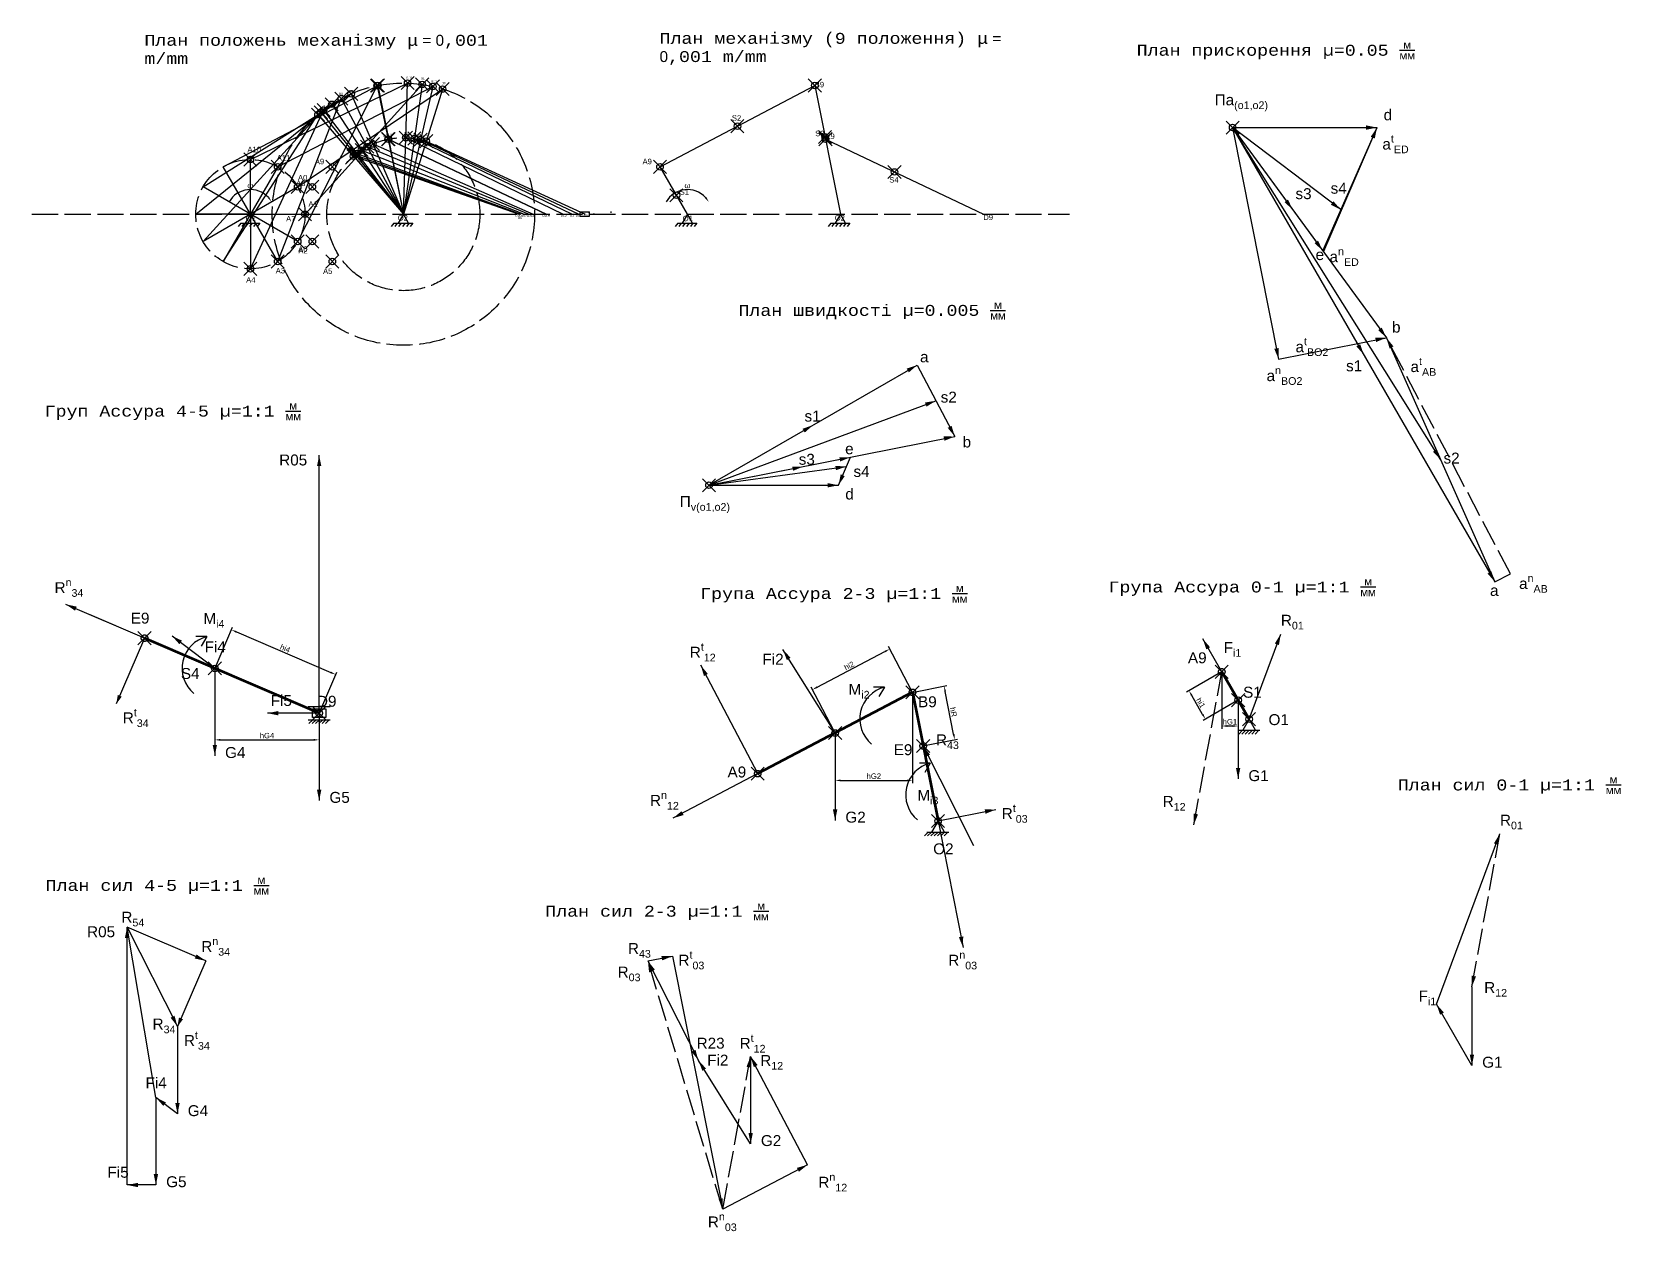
# Model space of a CAD drawing. Header units: millimetres. Extents: x -200 to 527, y -465 to 83.
import ezdxf

# ---------------------------------------------------------------- set-up
doc = ezdxf.new("R2010")
doc.units = ezdxf.units.MM
doc.header["$PDMODE"] = 35
doc.header["$PDSIZE"] = 3
doc.linetypes.add('ACAD_ISO02W100', pattern=[15, 12, -3])
for name, color, linetype in [('Layer1', 7, 'ACAD_ISO02W100'), ('Layer2', 7, 'Continuous'), ('Layer4', 7, 'Continuous'), ('text', 7, 'Continuous')]:
    doc.layers.add(name, color=color, linetype=linetype)
doc.layers.add('Layer3', color=7, linetype='Continuous', lineweight=53)
doc.styles.add('DG', font='ISOCPEUR.TTF', dxfattribs={"height": 5})
doc.styles.get("Standard").update_dxf_attribs({"font": 'Arial.ttf'})
doc.dimstyles.new('ISO-25', dxfattribs={"dimtxt": 2.5, "dimasz": 2.5, "dimexe": 1.25, "dimexo": 0.625, "dimtad": 1, "dimtxsty": 'Standard', "dimcen": 2.5, "dimadec": 0, "dimazin": 0, "dimtfac": 1, "dimtmove": 0, "dimatfit": 3, "dimfxl": 1, "dimarcsym": 0})

# ---------------------------------------------------------------- blocks, each defined once
blk = doc.blocks.new('*D6')
at = {"color": 0, "lineweight": -2, "transparency": 16777216}
blk.add_arc((-100, 0), 11.25, 42.75305, 150, dxfattribs=at)
at = {"color": 0, "transparency": 16777216}
blk.add_solid([(-91.4, 7.89), (-92.07, 7.39), (-90.25, 5.63)], dxfattribs=at)
at = {"layer": 'Defpoints', "color": 0, "transparency": 16777216}
for p in [(-121.65, 12.5), (-96.15, 10.58), (-78.35, 12.5), (-100, 0), (-100, 0)]:
    blk.add_point(p, dxfattribs=at)
at = {"color": 0, "transparency": 16777216, "insert": (-100, 13.15), "char_height": 2.5, "attachment_point": 5}
blk.add_mtext('ω', dxfattribs=at)
blk = doc.blocks.new('_None')
blk = doc.blocks.new('*D8')
at = {"layer": 'Defpoints', "color": 0, "transparency": 16777216}
for p in [(54.98, 0), (65.01, 0), (65.01, 0)]:
    blk.add_point(p, dxfattribs=at)
at = {"layer": 'Layer1', "color": 0, "lineweight": -2, "transparency": 16777216}
for p, q in [((54.98, 0.62), (54.98, 1.25)), ((57.48, 0), (65.01, 0)), ((65.01, 0.62), (65.01, 1.25))]:
    blk.add_line(p, q, dxfattribs=at)
at = {"layer": 'Layer1', "color": 0, "transparency": 16777216}
blk.add_solid([(57.48, 0.42), (57.48, -0.42), (54.98, 0)], dxfattribs=at)
at = {"layer": 'Layer1', "color": 0, "transparency": 16777216, "insert": (61.24, 1.88), "char_height": 2.5, "attachment_point": 5}
blk.add_mtext('{\\fArial|b0|i0|c204|p34; }', dxfattribs=at)
blk = doc.blocks.new('*U9')
at = {"layer": 'Layer1'}
blk.add_line((0, 0), (1.19, 1.61), dxfattribs=at)
blk = doc.blocks.new('*U10')
at = {"layer": 'Layer1', "color": 0, "linetype": 'ByBlock', "lineweight": -2, "transparency": 16777216, "rotation": 180}
for p in [(-7.48, -264.22), (-5.7, -264.22), (-3.91, -264.22), (-2.13, -264.22), (-0.34, -264.22)]:
    blk.add_blockref('*U9', p, dxfattribs=at)
blk = doc.blocks.new('*U11')
at = {"layer": 'Layer1'}
blk.add_line((0, 0), (1.19, 1.61), dxfattribs=at)
blk = doc.blocks.new('*U12')
at = {"layer": 'Layer1', "color": 0, "linetype": 'ByBlock', "lineweight": -2, "transparency": 16777216, "rotation": 180}
for p in [(-7.48, -264.22), (-5.7, -264.22), (-3.91, -264.22), (-2.13, -264.22), (-0.34, -264.22)]:
    blk.add_blockref('*U11', p, dxfattribs=at)
blk = doc.blocks.new('*U13')
at = {"layer": 'Layer1'}
blk.add_line((0, 0), (1.19, 1.61), dxfattribs=at)
blk = doc.blocks.new('*U14')
at = {"layer": 'Layer1', "color": 0, "linetype": 'ByBlock', "lineweight": -2, "transparency": 16777216, "rotation": 180}
for p in [(-7.48, -264.22), (-5.7, -264.22), (-3.91, -264.22), (-2.13, -264.22), (-0.34, -264.22)]:
    blk.add_blockref('*U13', p, dxfattribs=at)
blk = doc.blocks.new('*U15')
at = {"layer": 'Layer1'}
blk.add_line((0, 0), (1.19, 1.61), dxfattribs=at)
blk = doc.blocks.new('*U16')
at = {"layer": 'Layer1', "color": 0, "linetype": 'ByBlock', "lineweight": -2, "transparency": 16777216, "rotation": 180}
for p in [(-7.48, -264.22), (-5.7, -264.22), (-3.91, -264.22), (-2.13, -264.22), (-0.34, -264.22)]:
    blk.add_blockref('*U15', p, dxfattribs=at)
blk = doc.blocks.new('*D17')
at = {"color": 0, "lineweight": -2, "transparency": 16777216}
blk.add_arc((99.97, 0), 11.25, 42.75305, 150, dxfattribs=at)
at = {"color": 0, "transparency": 16777216}
blk.add_solid([(108.57, 7.89), (107.9, 7.39), (109.72, 5.63)], dxfattribs=at)
at = {"layer": 'Defpoints', "color": 0, "transparency": 16777216}
for p in [(78.32, 12.5), (103.82, 10.58), (121.62, 12.5), (99.97, 0), (99.97, 0)]:
    blk.add_point(p, dxfattribs=at)
at = {"color": 0, "transparency": 16777216, "insert": (99.97, 13.15), "char_height": 2.5, "attachment_point": 5}
blk.add_mtext('ω', dxfattribs=at)
blk = doc.blocks.new('*D23')
at = {"color": 0, "lineweight": -2, "transparency": 16777216}
for p, q in [((-116.26, -208.4), (-116.26, -241.73)), ((-68.52, -228.92), (-68.52, -241.73)), ((-113.76, -240.48), (-71.02, -240.48))]:
    blk.add_line(p, q, dxfattribs=at)
at = {"color": 0, "transparency": 16777216}
for points in [[(-113.76, -240.07), (-113.76, -240.9), (-116.26, -240.48)], [(-71.02, -240.07), (-71.02, -240.9), (-68.52, -240.48)]]:
    blk.add_solid(points, dxfattribs=at)
at = {"layer": 'Defpoints', "color": 0, "transparency": 16777216}
for p in [(-116.26, -207.78), (-68.52, -228.29), (-68.52, -240.48)]:
    blk.add_point(p, dxfattribs=at)
at = {"color": 0, "transparency": 16777216, "insert": (-92.39, -238.56), "char_height": 2.5, "attachment_point": 5}
blk.add_mtext('hG4', dxfattribs=at)
blk = doc.blocks.new('*D24')
at = {"color": 0, "lineweight": -2, "transparency": 16777216}
for p, q in [((202.94, -219.36), (202.94, -260.28)), ((167.53, -237.97), (167.53, -260.28)), ((170.03, -259.03), (200.44, -259.03))]:
    blk.add_line(p, q, dxfattribs=at)
at = {"color": 0, "transparency": 16777216}
for points in [[(170.03, -258.62), (170.03, -259.45), (167.53, -259.03)], [(200.44, -258.62), (200.44, -259.45), (202.94, -259.03)]]:
    blk.add_solid(points, dxfattribs=at)
at = {"layer": 'Defpoints', "color": 0, "transparency": 16777216}
for p in [(202.94, -218.74), (167.53, -237.34), (202.94, -259.03)]:
    blk.add_point(p, dxfattribs=at)
at = {"color": 0, "transparency": 16777216, "insert": (185.24, -257.11), "char_height": 2.5, "attachment_point": 5}
blk.add_mtext('hG2', dxfattribs=at)
blk = doc.blocks.new('*D25')
at = {"color": 0, "lineweight": -2, "transparency": 16777216}
for p, q in [((344.42, -209.98), (344.42, -235.4)), ((351.92, -222.97), (351.92, -235.4)), ((349.42, -234.15), (346.92, -234.15))]:
    blk.add_line(p, q, dxfattribs=at)
at = {"color": 0, "transparency": 16777216}
for points in [[(346.92, -233.73), (346.92, -234.57), (344.42, -234.15)], [(349.42, -233.73), (349.42, -234.57), (351.92, -234.15)]]:
    blk.add_solid(points, dxfattribs=at)
at = {"layer": 'Defpoints', "color": 0, "transparency": 16777216}
for p in [(344.42, -209.36), (351.92, -222.35), (344.42, -234.15)]:
    blk.add_point(p, dxfattribs=at)
at = {"color": 0, "transparency": 16777216, "insert": (348.17, -232.23), "char_height": 2.5, "attachment_point": 5}
blk.add_mtext('hG1', dxfattribs=at)
blk = doc.blocks.new('*D26')
at = {"layer": 'Defpoints', "color": 0, "transparency": 16777216}
for p in [(192.54, -198.93), (202.94, -218.74), (167.53, -237.34)]:
    blk.add_point(p, dxfattribs=at)
at = {"layer": 'text', "color": 0, "lineweight": -2, "transparency": 16777216}
for p, q in [((159.34, -216.37), (190.33, -200.1)), ((202.65, -218.19), (191.96, -197.83)), ((167.24, -236.79), (156.55, -216.43))]:
    blk.add_line(p, q, dxfattribs=at)
at = {"layer": 'text', "color": 0, "transparency": 16777216}
for points in [[(190.13, -199.73), (190.52, -200.46), (192.54, -198.93)], [(159.15, -216), (159.53, -216.74), (157.13, -217.53)]]:
    blk.add_solid(points, dxfattribs=at)
at = {"layer": 'text', "color": 0, "transparency": 16777216, "insert": (173.96, -206.57), "char_height": 2.5, "attachment_point": 5, "rotation": 27.71205}
blk.add_mtext('hi2', dxfattribs=at)
blk = doc.blocks.new('*D27')
at = {"layer": 'Defpoints', "color": 0, "transparency": 16777216}
for p in [(217.39, -215.87), (202.94, -218.74), (207.81, -243.26)]:
    blk.add_point(p, dxfattribs=at)
at = {"layer": 'text', "color": 0, "lineweight": -2, "transparency": 16777216}
for p, q in [((203.56, -218.62), (218.61, -215.63)), ((221.77, -237.94), (217.87, -218.33)), ((208.42, -243.14), (223.48, -240.15))]:
    blk.add_line(p, q, dxfattribs=at)
at = {"layer": 'text', "color": 0, "transparency": 16777216}
for points in [[(218.28, -218.24), (217.47, -218.41), (217.39, -215.87)], [(222.17, -237.86), (221.36, -238.02), (222.25, -240.4)]]:
    blk.add_solid(points, dxfattribs=at)
at = {"layer": 'text', "color": 0, "transparency": 16777216, "insert": (221.66, -227.77), "char_height": 2.5, "attachment_point": 5, "rotation": 281.22168}
blk.add_mtext('hR', dxfattribs=at)
blk = doc.blocks.new('*D28')
at = {"layer": 'Defpoints', "color": 0, "transparency": 16777216}
for p in [(344.42, -209.36), (329.44, -218.01), (351.92, -222.35)]:
    blk.add_point(p, dxfattribs=at)
at = {"layer": 'text', "color": 0, "lineweight": -2, "transparency": 16777216}
for p, q in [((343.88, -209.67), (328.36, -218.63)), ((335.69, -228.83), (330.69, -220.17)), ((351.38, -222.66), (335.86, -231.62))]:
    blk.add_line(p, q, dxfattribs=at)
at = {"layer": 'text', "color": 0, "transparency": 16777216}
for points in [[(331.05, -219.96), (330.33, -220.38), (329.44, -218.01)], [(336.05, -228.62), (335.33, -229.04), (336.94, -231)]]:
    blk.add_solid(points, dxfattribs=at)
at = {"layer": 'text', "color": 0, "transparency": 16777216, "insert": (334.82, -223.56), "char_height": 2.5, "attachment_point": 5, "rotation": 300}
blk.add_mtext('hi1', dxfattribs=at)
blk = doc.blocks.new('*D29')
at = {"layer": 'Defpoints', "color": 0, "transparency": 16777216}
for p in [(-116.26, -207.78), (-60.93, -210.64), (-68.52, -228.29)]:
    blk.add_point(p, dxfattribs=at)
at = {"layer": 'text', "color": 0, "lineweight": -2, "transparency": 16777216}
for p, q in [((-116.01, -207.2), (-108.18, -188.98)), ((-106.37, -191.11), (-63.23, -209.65)), ((-68.27, -227.72), (-60.44, -209.49))]:
    blk.add_line(p, q, dxfattribs=at)
at = {"layer": 'text', "color": 0, "transparency": 16777216}
for points in [[(-106.21, -190.73), (-106.54, -191.49), (-108.67, -190.12)], [(-63.06, -209.27), (-63.39, -210.03), (-60.93, -210.64)]]:
    blk.add_solid(points, dxfattribs=at)
at = {"layer": 'text', "color": 0, "transparency": 16777216, "insert": (-84.06, -198.66), "char_height": 2.5, "attachment_point": 5, "rotation": 336.74731}
blk.add_mtext('hi4', dxfattribs=at)

msp = doc.modelspace()

# ---------------------------------------------------------------- linework, layer by layer
at = {"color": 7}
for p, q in [((-112.5, 21.651), (-41.676, 58.853)), ((-100, 25), (-28.047, 59.968)), ((-87.5, 21.651), (-16.468, 58.454)), ((-78.349, -12.5), (-42.032, 58.781)), ((-75, 0), (-21.389, 59.379)), ((-42.032, 58.781), (-30, 0)), ((-41.676, 58.853), (-30, 0)), ((-30, 0), (-28.047, 59.968)), ((-21.389, 59.379), (-30, 0)), ((-16.468, 58.454), (-30, 0)), ((87.42, 21.651), (158.243, 58.853)), ((158.243, 58.853), (169.92, 0)), ((-121.651, 12.5), (-53.896, 55.036)), ((-87.5, -21.651), (-58.383, 52.862)), ((-78.349, 12.5), (-12.034, 57.247)), ((-58.383, 52.862), (-30, 0)), ((-53.896, 55.036), (-30, 0)), ((-12.034, 57.247), (-30, 0)), ((-125, 0), (-62.763, 50.265)), ((-121.651, -12.5), (-67.762, 46.627)), ((-112.5, -21.651), (-69.071, 45.535)), ((-100, -25), (-66.478, 47.638)), ((-69.071, 45.535), (-30, 0)), ((-67.762, 46.627), (-30, 0)), ((-66.478, 47.638), (-30, 0)), ((-62.763, 50.265), (-30, 0)), ((349.399, 39.621), (469.399, -168.225)), ((349.399, 39.621), (370.416, -66.314)), ((349.399, 39.621), (419.761, -56.524)), ((349.399, 39.621), (390.621, -16.706)), ((349.399, 39.621), (415.477, 39.621)), ((-49.112, 29.321), (25.321, 0)), ((27.262, 0), (-46.557, 30.836)), ((-43.939, 32.104), (29.336, 0)), ((-37.018, 34.289), (35.261, 0)), ((-36.811, 34.331), (35.448, 0)), ((-28.861, 34.981), (43.086, 0)), ((47.136, 0), (-24.977, 34.638)), ((-22.107, 34.098), (50.263, 0)), ((-19.52, 33.394), (53.177, 0)), ((163.108, 34.331), (235.368, 0)), ((-100, 0), (-100, 25)), ((22.67, 0), (-52.791, 26.562)), ((-52.028, 27.199), (23.207, 0)), ((-51.279, 27.789), (23.74, 0)), ((-100, 0), (-112.5, 21.651)), ((-87.5, 21.651), (-100, 0)), ((99.92, 0), (87.42, 21.651)), ((-100, 0), (-121.651, 12.5)), ((-78.349, 12.5), (-100, 0)), ((-100, 0), (-125, 0)), ((-100, 0), (-121.651, -12.5)), ((-100, 0), (-112.5, -21.651)), ((-87.5, -21.651), (-100, 0)), ((-78.349, -12.5), (-100, 0)), ((-100, 0), (-75, 0)), ((-100, 0), (-100, -25)), ((390.621, -16.706), (391.172, -16.943)), ((109.831, -124.016), (205.094, -69.016)), ((205.094, -69.016), (222.267, -101.709)), ((109.831, -124.016), (213.68, -85.362)), ((109.831, -124.016), (222.267, -101.709)), ((109.831, -124.016), (174.569, -111.172)), ((109.831, -124.016), (172.729, -115.453)), ((169.05, -124.016), (174.569, -111.172)), ((109.831, -124.016), (169.05, -124.016)), ((469.399, -168.225), (476.481, -164.505)), ((356.922, -231.007), (371.397, -192.06)), ((-73.516, -225.292), (-63.516, -225.292)), ((-73.516, -231.299), (-63.516, -231.299)), ((-71.414, -231.299), (-73.174, -233.042)), ((-69.914, -231.299), (-71.674, -233.042)), ((-68.414, -231.299), (-70.174, -233.042)), ((-66.914, -231.299), (-68.674, -233.042)), ((-65.414, -231.299), (-67.174, -233.042)), ((-63.914, -231.299), (-65.674, -233.042)), ((351.822, -236.063), (361.822, -236.063)), ((353.924, -236.063), (352.164, -237.805)), ((355.424, -236.063), (353.664, -237.805)), ((356.924, -236.063), (355.164, -237.805)), ((358.424, -236.063), (356.664, -237.805)), ((359.924, -236.063), (358.164, -237.805)), ((361.424, -236.063), (359.664, -237.805)), ((210.113, -282.648), (208.352, -284.39)), ((209.52, -282.648), (219.52, -282.648)), ((211.622, -282.648), (209.862, -284.39)), ((213.122, -282.648), (211.362, -284.39)), ((214.622, -282.648), (212.862, -284.39)), ((216.122, -282.648), (214.362, -284.39)), ((217.622, -282.648), (215.862, -284.39)), ((219.122, -282.648), (217.362, -284.39)), ((442.67, -361.397), (471.622, -283.502))]:
    msp.add_line(p, q, dxfattribs=at)
at = {"color": 7, "linetype": 'Continuous'}
for p, q in [((-119.976, -193.247), (-124.976, -193.247)), ((-119.976, -193.247), (-122.476, -197.577)), ((190.087, -216.365), (185.087, -216.365)), ((190.087, -216.365), (187.587, -220.695)), ((211.076, -251.117), (206.076, -251.117)), ((211.076, -251.117), (208.576, -255.447))]:
    msp.add_line(p, q, dxfattribs=at)
at = {"color": 7}
for points in [[(410.477, 39.621, 2, 0, 0), (415.477, 39.621, 0, 0, 0)], [(373.927, 6.104, 2, 0, 0), (376.88, 2.069, 0, 0, 0)], [(387.668, -12.671, 2, 0, 0), (390.621, -16.706, 0, 0, 0)], [(416.808, -52.489, 2, 0, 0), (419.761, -56.524, 0, 0, 0)], [(369.443, -61.41, 2, 0, 0), (370.416, -66.314, 0, 0, 0)], [(406.899, -59.972, 2, 0, 0), (409.399, -64.302, 0, 0, 0)], [(200.764, -71.516, 2, 0, 0), (205.094, -69.016, 0, 0, 0)], [(208.994, -87.106, 2, 0, 0), (213.68, -85.362, 0, 0, 0)], [(153.132, -99.016, 2, 0, 0), (157.462, -96.516, 0, 0, 0)], [(217.362, -102.682, 2, 0, 0), (222.267, -101.709, 0, 0, 0)], [(219.941, -97.282, 2, 0, 0), (222.267, -101.709, 0, 0, 0)], [(148.085, -116.426, 2, 0, 0), (152.99, -115.453, 0, 0, 0)], [(167.775, -116.128, 2, 0, 0), (172.729, -115.453, 0, 0, 0)], [(169.665, -112.145, 2, 0, 0), (174.569, -111.172, 0, 0, 0)], [(164.05, -124.016, 2, 0, 0), (169.05, -124.016, 0, 0, 0)], [(171.024, -119.422, 2, 0, 0), (169.05, -124.016, 0, 0, 0)], [(466.899, -163.895, 2, 0, 0), (469.399, -168.225, 0, 0, 0)], [(369.656, -196.746, 2, 0, 0), (371.397, -192.06, 0, 0, 0)], [(469.88, -288.189, 2, 0, 0), (471.622, -283.502, 0, 0, 0)]]:
    msp.add_lwpolyline(points, format="xyseb", dxfattribs=at)
for points in [[(-71.516, -226.292), (-65.516, -226.292), (-65.516, -230.292), (-71.516, -230.292)], [(356.922, -231.007), (354.003, -236.063), (359.841, -236.063)], [(214.62, -277.592), (211.701, -282.648), (217.539, -282.648)]]:
    msp.add_lwpolyline(points, close=True, dxfattribs=at)
at = {"color": 7, "linetype": 'Continuous'}
for centre in [(-116.256, -207.779), (193.807, -230.896), (214.796, -265.648)]:
    msp.add_arc(centre, 15, 104.360041, 229.975892, dxfattribs=at)
at = {"color": 7}
for p in [(-42.032, 58.781), (-41.676, 58.853), (-28.047, 59.968), (-21.389, 59.379), (-16.468, 58.454), (-12.034, 57.247), (158.243, 58.853), (-62.763, 50.265), (-58.383, 52.862), (-53.896, 55.036), (-69.071, 45.535), (-67.762, 46.627), (-66.478, 47.638), (-37.018, 34.289), (-36.811, 34.331), (-28.861, 34.981), (-24.977, 34.638), (-22.107, 34.098), (-19.52, 33.394), (122.831, 40.252), (162.914, 35.312), (163.108, 34.331), (349.399, 39.621), (-52.791, 26.562), (-52.028, 27.199), (-51.279, 27.789), (-49.112, 29.321), (-46.557, 30.836), (-43.939, 32.104), (-100, 25), (-87.5, 21.651), (-62.5, 21.651), (87.42, 21.651), (194.722, 19.311), (-78.349, 12.5), (-71.651, 12.5), (94.92, 8.66), (-75, 0), (-75, 0), (-78.349, -12.5), (-71.651, -12.5), (-87.5, -21.651), (-62.5, -21.651), (-100, -25), (109.831, -124.016), (-116.256, -207.779), (351.922, -222.347), (356.922, -231.007), (167.532, -237.34), (214.62, -277.592)]:
    msp.add_point(p, dxfattribs=at)
at = {"layer": 'Layer1', "color": 7}
for p, q in [((-200, 0), (100, 0)), ((100, 0), (274.742, 0)), ((-104.367, -4.1), (-105.557, -5.708)), ((-34.367, -4.1), (-35.557, -5.708)), ((95.552, -4.1), (94.362, -5.708)), ((165.552, -4.1), (164.362, -5.708)), ((476.481, -164.505), (419.761, -56.524)), ((331.671, -279.31), (344.422, -209.356)), ((458.87, -353.456), (471.622, -283.502)), ((116.132, -455.241), (81.92, -341.64)), ((116.132, -455.241), (128.883, -385.287))]:
    msp.add_line(p, q, dxfattribs=at)
at = {"layer": 'Layer1', "color": 7, "linetype": 'ByBlock'}
for p, q in [((-104.367, -4.1), (-95.633, -4.1)), ((-34.367, -4.1), (-25.633, -4.1)), ((95.552, -4.1), (104.287, -4.1)), ((165.552, -4.1), (174.287, -4.1))]:
    msp.add_line(p, q, dxfattribs=at)
at = {"layer": 'Layer1', "color": 7}
for points in [[(-97.633, -4.1), (-100, 0), (-102.367, -4.1)], [(-27.633, -4.1), (-30, 0), (-32.367, -4.1)], [(102.287, -4.1), (99.92, 0), (97.552, -4.1)], [(172.287, -4.1), (169.92, 0), (167.552, -4.1)]]:
    msp.add_lwpolyline(points, dxfattribs=at)
msp.add_lwpolyline([(50.964, 1.025), (54.978, 1.025), (54.978, -1.069), (50.964, -1.069)], close=True, dxfattribs=at)
for points in [[(422.086, -60.951, 2, 0, 0), (419.761, -56.524, 0, 0, 0)], [(332.567, -274.391, 2, 0, 0), (331.671, -279.31, 0, 0, 0)], [(83.362, -346.545, 2, 0, 0), (81.92, -341.757, 0, 0, 0)], [(459.767, -348.537, 2, 0, 0), (458.87, -353.456, 0, 0, 0)], [(102.734, -382.691, 2, 0, 0), (105, -387.148, 0, 0, 0)], [(127.986, -390.206, 2, 0, 0), (128.883, -385.287, 0, 0, 0)]]:
    msp.add_lwpolyline(points, format="xyseb", dxfattribs=at)
for centre, radius in [((-30, 0), 60), ((-30, 0), 35), ((-100, 0), 25)]:
    msp.add_circle(centre, radius, dxfattribs=at)
for p in [(-148.413, -193.961), (344.422, -209.356), (202.943, -218.739), (-68.516, -228.292), (207.809, -243.261), (132.12, -255.942)]:
    msp.add_point(p, dxfattribs=at)
at = {"layer": 'Layer2', "color": 7}
for p, q in [((391.172, -16.943), (415.477, 39.621)), ((370.416, -66.314), (419.761, -56.524))]:
    msp.add_line(p, q, dxfattribs=at)
for points in [[(413.503, 35.027, 2, 0, 0), (415.477, 39.621, 0, 0, 0)], [(414.857, -57.497, 2, 0, 0), (419.761, -56.524, 0, 0, 0)]]:
    msp.add_lwpolyline(points, format="xyseb", dxfattribs=at)
at = {"layer": 'Layer3', "color": 7}
for p, q in [((-68.516, -228.292), (-148.413, -193.961)), ((344.422, -209.356), (356.922, -231.007)), ((202.943, -218.739), (132.12, -255.942)), ((202.943, -218.739), (214.62, -277.592))]:
    msp.add_line(p, q, dxfattribs=at)
at = {"layer": 'Layer4', "color": 7}
for p, q in [((444.58, -112.375), (349.399, 39.621)), ((398.906, 2.069), (349.399, 39.621)), ((390.621, -16.706), (415.477, 39.621)), ((419.761, -56.524), (469.399, -168.225)), ((-68.516, -228.292), (-68.516, -110.277)), ((-148.413, -193.961), (-184.402, -178.497)), ((-148.413, -193.961), (-173.348, -183.247)), ((-148.413, -193.961), (-161.322, -224.005)), ((-148.413, -193.961), (-150.268, -198.279)), ((-116.256, -207.779), (-135.735, -193.003)), ((351.922, -222.347), (335.722, -194.287)), ((167.532, -237.34), (143.648, -199.201)), ((-116.256, -207.779), (-116.256, -247.779)), ((132.12, -255.942), (106.078, -206.365)), ((351.922, -222.347), (351.922, -258.347)), ((-68.516, -228.292), (-92.177, -228.292)), ((-68.516, -228.292), (-68.516, -268.292)), ((167.532, -237.34), (167.532, -277.34)), ((207.809, -243.261), (230.888, -288.769)), ((132.12, -255.942), (93.327, -276.319)), ((214.62, -277.592), (241.069, -272.345)), ((214.62, -277.592), (226.11, -335.507)), ((-156.408, -444.115), (-156.408, -326.101)), ((-120.419, -341.565), (-156.408, -326.101)), ((-156.408, -326.101), (-133.329, -371.609)), ((-143.208, -404.115), (-156.408, -326.101)), ((-120.419, -341.565), (-133.329, -371.609)), ((81.92, -341.64), (93.151, -339.412)), ((81.92, -341.64), (105, -387.148)), ((93.151, -339.412), (116.132, -455.241)), ((458.87, -353.456), (458.87, -389.456)), ((458.87, -389.456), (442.67, -361.397)), ((-133.329, -371.609), (-133.329, -411.609)), ((154.925, -434.864), (128.883, -385.287)), ((128.883, -385.287), (128.883, -425.287)), ((128.883, -425.287), (105, -387.148)), ((-133.329, -411.609), (-143.208, -404.115)), ((-143.208, -404.115), (-143.208, -444.115)), ((154.925, -434.864), (116.132, -455.241)), ((-143.208, -444.115), (-156.408, -444.115))]:
    msp.add_line(p, q, dxfattribs=at)
for points in [[(394.923, 5.091, 2, 0, 0), (398.906, 2.069, 0, 0, 0)], [(441.926, -108.137, 2, 0, 0), (444.58, -112.375, 0, 0, 0)], [(-68.516, -115.277, 2, 0, 0), (-68.516, -110.277, 0, 0, 0)], [(-179.808, -180.471, 2, 0, 0), (-184.402, -178.497, 0, 0, 0)], [(-131.891, -195.919, 2, 0, 0), (-135.875, -192.897, 0, 0, 0)], [(338.222, -198.618, 2, 0, 0), (335.722, -194.287, 0, 0, 0)], [(146.302, -203.439, 2, 0, 0), (143.648, -199.201, 0, 0, 0)], [(108.403, -210.791, 2, 0, 0), (106.078, -206.365, 0, 0, 0)], [(-159.743, -220.33, 2, 0, 0), (-161.322, -224.005, 0, 0, 0)], [(-87.177, -228.292, 2, 0, 0), (-92.177, -228.292, 0, 0, 0)], [(-116.256, -242.779, 2, 0, 0), (-116.256, -247.779, 0, 0, 0)], [(210.07, -247.721, 2, 0, 0), (207.809, -243.261, 0, 0, 0)], [(351.922, -253.347, 2, 0, 0), (351.922, -258.347, 0, 0, 0)], [(-68.516, -263.292, 2, 0, 0), (-68.516, -268.292, 0, 0, 0)], [(97.753, -273.993, 2, 0, 0), (93.327, -276.319, 0, 0, 0)], [(167.532, -272.34, 2, 0, 0), (167.532, -277.34, 0, 0, 0)], [(236.165, -273.318, 2, 0, 0), (241.069, -272.345, 0, 0, 0)], [(-156.408, -331.101, 2, 0, 0), (-156.408, -326.101, 0, 0, 0)], [(225.137, -330.602, 2, 0, 0), (226.11, -335.507, 0, 0, 0)], [(-125.013, -339.591, 2, 0, 0), (-120.419, -341.565, 0, 0, 0)], [(84.182, -346.099, 2, 0, 0), (81.92, -341.64, 0, 0, 0)], [(88.247, -340.385, 2, 0, 0), (93.151, -339.412, 0, 0, 0)], [(445.17, -365.727, 2, 0, 0), (442.67, -361.397, 0, 0, 0)], [(-135.59, -367.149, 2, 0, 0), (-133.329, -371.609, 0, 0, 0)], [(-131.75, -367.934, 2, 0, 0), (-133.329, -371.609, 0, 0, 0)], [(131.208, -389.714, 2, 0, 0), (128.883, -385.287, 0, 0, 0)], [(458.87, -384.456, 2, 0, 0), (458.87, -389.456, 0, 0, 0)], [(107.654, -391.386, 2, 0, 0), (105, -387.148, 0, 0, 0)], [(-139.225, -407.137, 2, 0, 0), (-143.208, -404.115, 0, 0, 0)], [(-133.329, -406.609, 2, 0, 0), (-133.329, -411.609, 0, 0, 0)], [(128.883, -420.287, 2, 0, 0), (128.883, -425.287, 0, 0, 0)], [(150.498, -437.189, 2, 0, 0), (154.925, -434.864, 0, 0, 0)], [(-151.408, -444.115, 2, 0, 0), (-156.408, -444.115, 0, 0, 0)], [(-143.208, -439.115, 2, 0, 0), (-143.208, -444.115, 0, 0, 0)], [(115.159, -450.337, 2, 0, 0), (116.132, -455.241, 0, 0, 0)]]:
    msp.add_lwpolyline(points, format="xyseb", dxfattribs=at)

# ---------------------------------------------------------------- block references
at = {"layer": 'Layer1', "color": 7}
for name, p in [('*U10', (-95.289, 260.123)), ('*U12', (-25.289, 260.123)), ('*U14', (104.63, 260.123)), ('*U16', (174.63, 260.123))]:
    msp.add_blockref(name, p, dxfattribs=at)

# ---------------------------------------------------------------- texts
at = {"color": 7, "attachment_point": 1}
for s, width, gutter_width, insert, char_height in [('\\A1;{\\fISOCTEUR|b0|i0|c204|p49;План положень механізму μ{\\fArial|b0|i0|c204|p34; = 0},001 m/mm', 157.19618, 12.5, (-148.491, 82.037), 5), ('B2', 11.34211, 12.5, (-43.591, 60.47), 1), ('B9', 11.34211, 12.5, (-41.695, 60.535), 1), ('B10', 11.34211, 12.5, (-28.622, 62.939), 1), ('B1', 11.34211, 12.5, (-21.956, 62.583), 1), ('B11', 11.34211, 12.5, (-17.173, 61.203), 1), ('B0', 11.34211, 12.5, (-12.359, 60.465), 1), ('B9', 11.34211, 12.5, (158.225, 60.535), 2.5), ('B7', 11.34211, 12.5, (-63.77, 51.856), 1), ('B3', 11.34211, 12.5, (-59.429, 55.549), 1), ('B8', 11.34211, 12.5, (-54.697, 56.861), 1), ('\\A1;{\\fArial|b0|i0|c204|p34;П}a{\\H0.7x;\\S^ (o1,o2);}', 9.71005, 25, (341.186, 54.797), 5), ('B5', 11.34211, 12.5, (-70.171, 47.043), 1), ('B6', 11.34211, 12.5, (-68.669, 48.144), 1), ('B4', 11.34211, 12.5, (-67.401, 49.852), 1), ('S2', 11.34211, 12.5, (120.297, 45.25), 2.5), ('d', 4.36147, 25, (418.497, 47.94), 5), ('E9', 11.34211, 12.5, (-36.817, 36.877), 1), ('E10', 11.34211, 12.5, (-29.883, 37.523), 1), ('E1', 11.34211, 12.5, (-25.781, 36.975), 1), ('S3', 11.34211, 12.5, (158.394, 38.147), 2.5), ('E9', 11.34211, 12.5, (163.103, 36.877), 2.5), ('A10', 11.34211, 12.5, (-101.339, 30.857), 2.5), ('E4', 11.34211, 12.5, (-52.324, 29.095), 1), ('E7', 11.34211, 12.5, (-50.141, 30.761), 1), ('E3', 11.34211, 12.5, (-47.642, 32.565), 1), ('E8', 11.34211, 12.5, (-45.139, 33.553), 1), ('E2', 11.34211, 12.5, (-39.142, 36.33), 1), ('E11', 11.34211, 12.5, (-23.078, 36.233), 1), ('E0', 11.34211, 12.5, (-19.826, 36.09), 1), ('A11', 11.34211, 12.5, (-87.924, 26.995), 2.5), ('A9', 11.34211, 12.5, (-70.482, 25.349), 2.5), ('E5', 11.34211, 12.5, (-54.676, 27.234), 1), ('E6', 11.34211, 12.5, (-52.697, 27.717), 1), ('A9', 11.34211, 12.5, (79.437, 25.349), 2.5), ('A8', 11.34211, 12.5, (-79.096, 15.381), 2.5), ('A0', 11.34211, 12.5, (-78.203, 17.957), 2.5), ('S4', 11.34211, 12.5, (192.309, 16.963), 2.5), ('S1', 11.34211, 12.5, (96.403, 11.414), 2.5), ('A1', 11.34211, 12.5, (-73.44, 5.905), 2.5), ('O1', 11.34211, 12.5, (-102.119, -0.698), 2.5), ('A7', 11.34211, 12.5, (-83.64, -0.826), 2.5), ('O2', 11.34211, 12.5, (-32.557, -0.434), 2.5), ('D5', 11.34211, 12.5, (21.295, -0.069), 1), ('D6', 11.34211, 12.5, (22.456, -1.204), 1), ('D4', 11.34211, 12.5, (23.075, -0.157), 1), ('D7', 11.34211, 12.5, (24.663, -0.185), 1), ('D3', 11.34211, 12.5, (26.594, -0.227), 1), ('D8', 11.34211, 12.5, (28.504, -0.286), 1), ('D2', 11.34211, 12.5, (33.678, -0.147), 1), ('D9', 11.34211, 12.5, (35.395, -0.199), 1), ('D10', 11.34211, 12.5, (42.054, -0.148), 1), ('D1', 11.34211, 12.5, (46.254, -0.131), 1), ('D11', 11.34211, 12.5, (48.911, -0.118), 1), ('D0', 11.34211, 12.5, (52.553, -0.251), 1), ('O1', 11.34211, 12.5, (97.801, -0.698), 2.5), ('O2', 11.34211, 12.5, (167.363, -0.434), 2.5), ('D9', 11.34211, 12.5, (235.315, -0.199), 2.5), ('A6', 11.34211, 12.5, (-78.146, -14.727), 2.5), ('A2', 11.34211, 12.5, (-78.009, -15.477), 2.5), ('е', 1.51137, 25, (387.356, -15.994), 5), ('\\A1;a{\\H0.7x;\\Sn^ ;\\S^ ED;}', 1.3834, 25, (393.733, -15.253), 5), ('A4', 11.34211, 12.5, (-101.933, -28.823), 2.5), ('A3', 11.34211, 12.5, (-88.414, -24.614), 2.5), ('A5', 11.34211, 12.5, (-66.748, -24.857), 2.5), ('b', 1.79499, 25, (422.339, -49.147), 5), ('а', 8.30222, 25, (206.39, -62.768), 5), ('\\A1;a{\\H0.7x;\\Sn^ ;\\S^ BO2;}', 8.82616, 25, (364.931, -69.671), 5), ('s2', 5.43349, 25, (215.838, -81.2), 5), ('s1', 1.97277, 25, (153.509, -89.883), 5), ('b', 5.65161, 25, (225.845, -101.708), 5), ('е', 1.78413, 25, (172.103, -104.81), 5), ('s3', 0.84305, 25, (150.888, -109.631), 5), ('s4', 3.55328, 25, (175.924, -115.215), 5), ('\\A1;{\\fArial|b0|i0|c204|p34;П\\fArial|b0|i0|c0|p34;\\H0.7x;\\S^ v(o1,o2);}', 5.76689, 25, (96.48, -128.968), 5), ('d', 4.29839, 25, (172.211, -125.528), 5), ('\\A1;a{\\H0.7x;\\Sn^ ;\\S^ AB;}', 3.72469, 25, (480.459, -164.755), 5), ('а', 3.77144, 25, (467.168, -169.632), 5), ('E9', 2.07577, 25, (-154.721, -182.305), 5), ('\\A1;M{\\H0.7x;\\S^ i4;}', 8.69984, 25, (-121.474, -182.457), 5), ('\\A1;R{\\H0.7x;\\S^ 01;}', 3.29477, 25, (371.484, -183.267), 5), ('A9', 3.51077, 25, (328.949, -200.458), 5), ('S4', 2.64922, 25, (-131.782, -207.619), 5), ('\\A1;M{\\H0.7x;\\S^ і2;}', 8.69984, 25, (173.677, -214.873), 5), ('S1', 1.49944, 25, (354.201, -216.195), 5), ('Fi5', 4.36147, 25, (-90.686, -219.973), 5), ('D9', 3.4119, 25, (-69.531, -220.32), 5), ('B9', 1.35397, 25, (205.475, -220.563), 5), ('О1', 2.68811, 25, (365.819, -228.733), 5), ('E9', 2.07577, 25, (194.353, -242.474), 5), ('A9', 3.51077, 25, (118.308, -252.687), 5), ('\\A1;M{\\H0.7x;\\S^ і3;}', 8.69984, 25, (205.171, -263.347), 5), ('\\A1;R{\\H0.7x;\\S^ 01;}', 3.29477, 25, (471.708, -274.709), 5), ('О2', 7.47056, 25, (212.402, -287.831), 5), ('Fi5', 4.36147, 25, (-165.379, -435.796), 5)]:
    msp.add_mtext_dynamic_manual_height_columns(s, width=width, gutter_width=gutter_width, heights=[0], dxfattribs=dict(at, insert=insert, char_height=char_height))
at = {"color": 7, "insert": (87.219, 82.934), "char_height": 5, "attachment_point": 1, "style": 'DG'}
msp.add_mtext_dynamic_manual_height_columns('\\A1;{\\fISOCTEUR|b0|i0|c204|p49;План механізму (9 положення) \\fISOCTEUR|b0|i0|c0|p49;μ\\fArial|b0|i0|c204|p34; = 0\\fISOCTEUR|b0|i0|c204|p49;,001 m/mm}', width=157.19618, gutter_width=12.5, heights=[0], dxfattribs=at)
at = {"layer": 'Layer1', "color": 7, "char_height": 5, "attachment_point": 1}
for s, width, insert in [('\\A1;a{\\H0.7x;\\St^ ;\\S^ AB;}', 5.83956, (430.792, -65.531)), ('\\A1;R{\\H0.7x;\\S^ 12;}', 3.50836, (317.398, -266.15)), ('\\A1;R{\\H0.7x;\\S^ 03;}', 9.64797, (68.024, -344.198)), ('\\A1;R{\\H0.7x;\\S^ 12;}', 3.50836, (464.477, -351.251)), ('R23', 2.95411, (104.172, -376.752)), ('\\A1;R{\\H0.7x;\\S^ 12;}', 3.50836, (133.28, -384.645))]:
    msp.add_mtext_dynamic_manual_height_columns(s, width=width, gutter_width=25, heights=[0], dxfattribs=dict(at, insert=insert))
at = {"layer": 'Layer2', "color": 7, "char_height": 5, "attachment_point": 1}
for s, width, insert in [('\\A1;a{\\H0.7x;\\St^ ;\\S^ ED;}', 4.28204, (417.916, 36.282)), ('\\A1;a{\\H0.7x;\\St^ ;\\S^ BO2;}', 2.98378, (378.176, -56.464))]:
    msp.add_mtext_dynamic_manual_height_columns(s, width=width, gutter_width=25, heights=[0], dxfattribs=dict(at, insert=insert))
at = {"layer": 'Layer4', "color": 7, "char_height": 5, "attachment_point": 1}
for s, width, insert in [('s3', 2.78986, (378.15, 11.876)), ('s4', 3.72702, (394.231, 14.364)), ('s1', 4.26636, (401.289, -66.89)), ('s2', 8.83077, (445.876, -109.079)), ('R05', 4.56572, (-86.807, -109.945)), ('\\A1;R{\\H0.7x;\\Sn^ ;\\S^ 34;}', 6.44573, (-189.597, -166.645)), ('Fi4', 3.72702, (-120.931, -195.484)), ('\\A1;F{\\H0.7x;\\S^ i1;}', 7.26102, (345.31, -195.735)), ('\\A1;R{\\H0.7x;\\St^ ;\\S^ 12;}', 5.99733, (101.056, -196.185)), ('Fi2', 8.83077, (134.285, -201.107)), ('\\A1;R{\\H0.7x;\\St^ ;\\S^ 34;}', 6.20207, (-158.369, -226.211)), ('\\A1;R{\\H0.7x;\\S^ 43;}', 2.91717, (213.692, -237.973)), ('G4', 4.0667, (-111.567, -243.785)), ('G1', 4.0667, (356.611, -254.353)), ('G5', 4.0667, (-63.827, -264.298)), ('\\A1;R{\\H0.7x;\\Sn^ ;\\S^ 12;}', 6.23349, (82.842, -263.973)), ('G2', 4.0667, (172.22, -273.347)), ('\\A1;R{\\H0.7x;\\St^ ;\\S^ 03;}', 2.58943, (243.768, -269.987)), ('\\A1;R{\\H0.7x;\\S^ 54;}', 6.44573, (-159.007, -319.112)), ('R05', 4.56572, (-174.7, -325.768)), ('\\A1;R{\\H0.7x;\\Sn^ ;\\S^ 34;}', 6.44573, (-122.467, -330.796)), ('\\A1;R{\\H0.7x;\\S^ 43;}', 2.91717, (72.746, -333.408)), ('\\A1;R{\\H0.7x;\\St^ ;\\S^ 03;}', 2.58943, (95.851, -337.054)), ('\\A1;R{\\H0.7x;\\Sn^ ;\\S^ 03;}', 4.07614, (219.299, -337.075)), ('\\A1;F{\\H0.7x;\\S^ i1;}', 7.26102, (434.489, -355.184)), ('\\A1;R{\\H0.7x;\\S^ 34;}', 2.91717, (-144.745, -367.988)), ('\\A1;R{\\H0.7x;\\St^ ;\\S^ 34;}', 6.20207, (-130.376, -373.815)), ('\\A1;R{\\H0.7x;\\St^ ;\\S^ 12;}', 5.99733, (123.86, -375.108)), ('Fi2', 8.83077, (108.997, -384.491)), ('G1', 4.0667, (463.559, -385.462)), ('Fi4', 3.72702, (-147.978, -394.91)), ('G4', 4.0667, (-128.64, -407.615)), ('G2', 4.0667, (133.572, -421.294)), ('G5', 4.0667, (-138.52, -440.122)), ('\\A1;R{\\H0.7x;\\Sn^ ;\\S^ 12;}', 6.23349, (159.872, -438.668)), ('\\A1;R{\\H0.7x;\\Sn^ ;\\S^ 03;}', 4.07614, (109.321, -456.81))]:
    msp.add_mtext_dynamic_manual_height_columns(s, width=width, gutter_width=25, heights=[0], dxfattribs=dict(at, insert=insert))
at = {"layer": 'text', "color": 7, "char_height": 5, "attachment_point": 1}
for s, insert, width in [('\\A1;{\\fISOCTEUR|b0|i0|c204|p49;План прискорення \\fISOCTEUR|b0|i0|c0|p49;µ=0.0\\fISOCTEUR|b0|i0|c204|p49;5\\fISOCTEUR|b0|i0|c0|p49; \\fISOCTEUR|b0|i0|c204|p49;\\H0.7x;\\Sм/мм;\\H1.42857x; }', (305.509, 79.181), 153.17855), ('\\A1;{\\fISOCTEUR|b0|i0|c204|p49;План швидкості \\fISOCTEUR|b0|i0|c0|p49;µ=0.\\fISOCTEUR|b0|i0|c204|p49;0\\fISOCTEUR|b0|i0|c0|p49;0\\fISOCTEUR|b0|i0|c204|p49;5\\fISOCTEUR|b0|i0|c0|p49; \\fISOCTEUR|b0|i0|c204|p49;\\H0.7x;\\Sм/мм;\\H1.42857x; }', (123.293, -39.825), 139.35126), ('\\A1;{\\fISOCTEUR|b0|i0|c204|p49;Груп Ассура 4-5 \\fISOCTEUR|b0|i0|c0|p49;µ=\\fISOCTEUR|b0|i0|c204|p49;1:1\\fISOCTEUR|b0|i0|c0|p49; \\fISOCTEUR|b0|i0|c204|p49;\\H0.7x;\\Sм/мм;\\H1.42857x; }', (-194.123, -85.897), 142.47096), ('\\A1;{\\fISOCTEUR|b0|i0|c204|p49;Група Ассура 0-1 \\fISOCTEUR|b0|i0|c0|p49;µ=\\fISOCTEUR|b0|i0|c204|p49;1:1\\fISOCTEUR|b0|i0|c0|p49; \\fISOCTEUR|b0|i0|c204|p49;\\H0.7x;\\Sм/мм;\\H1.42857x; }', (292.62, -166.351), 145.41832), ('\\A1;{\\fISOCTEUR|b0|i0|c204|p49;Група Ассура 2-3 \\fISOCTEUR|b0|i0|c0|p49;µ=\\fISOCTEUR|b0|i0|c204|p49;1:1\\fISOCTEUR|b0|i0|c0|p49; \\fISOCTEUR|b0|i0|c204|p49;\\H0.7x;\\Sм/мм;\\H1.42857x; }', (105.799, -169.344), 148.00413), ('\\A1;{\\fISOCTEUR|b0|i0|c204|p49;План сил 0-1 \\fISOCTEUR|b0|i0|c0|p49;µ=\\fISOCTEUR|b0|i0|c204|p49;1:1\\fISOCTEUR|b0|i0|c0|p49; \\fISOCTEUR|b0|i0|c204|p49;\\H0.7x;\\Sм/мм;\\H1.42857x; }', (424.961, -256.915), 124.69502), ('\\A1;{\\fISOCTEUR|b0|i0|c204|p49;План сил 4-5 \\fISOCTEUR|b0|i0|c0|p49;µ=\\fISOCTEUR|b0|i0|c204|p49;1:1\\fISOCTEUR|b0|i0|c0|p49; \\fISOCTEUR|b0|i0|c204|p49;\\H0.7x;\\Sм/мм;\\H1.42857x; }', (-193.666, -302.87), 120.1947), ('\\A1;{\\fISOCTEUR|b0|i0|c204|p49;План сил 2-3 \\fISOCTEUR|b0|i0|c0|p49;µ=\\fISOCTEUR|b0|i0|c204|p49;1:1\\fISOCTEUR|b0|i0|c0|p49; \\fISOCTEUR|b0|i0|c204|p49;\\H0.7x;\\Sм/мм;\\H1.42857x; }', (34.939, -314.674), 119.63273)]:
    msp.add_mtext(s, dxfattribs=dict(at, insert=insert, width=width))

# ---------------------------------------------------------------- dimensions: what is measured, and where the dimension line sits
at = {"color": 7}
for base, line1, line2, picture, middle in [((-96.151, 10.576), ((-78.349, 12.5), (-100, 0)), ((-100, 0), (-121.651, 12.5)), '*D6', (-100, 13.15)), ((103.822, 10.576), ((121.623, 12.5), (99.972, 0)), ((99.972, 0), (78.322, 12.5)), '*D17', (99.972, 13.15))]:
    dim = msp.add_angular_dim_2l(base=base, line1=line1, line2=line2, text='ω', dimstyle='ISO-25', override={"dimblk2": 'None', "dimsah": 1}, dxfattribs=at)
    dim.commit()
    dim.dimension.update_dxf_attribs({"geometry": picture, "text_midpoint": middle})
for base, p1, p2, text, picture, middle in [((-68.516, -240.482), (-116.256, -207.779), (-68.516, -228.292), 'hG4', '*D23', (-92.386, -238.565)), ((202.943, -259.032), (167.532, -237.34), (202.943, -218.739), 'hG2', '*D24', (185.237, -257.115))]:
    dim = msp.add_linear_dim(base=base, p1=p1, p2=p2, text=text, dimstyle='ISO-25', dxfattribs=at)
    dim.commit()
    dim.dimension.update_dxf_attribs({"geometry": picture, "text_midpoint": middle})
dim = msp.add_linear_dim(base=(344.422, -234.15), p1=(351.922, -222.347), p2=(344.422, -209.356), text='hG1', dimstyle='ISO-25', dxfattribs=at)
dim.commit()
dim.dimension.update_dxf_attribs({"geometry": '*D25', "text_midpoint": (348.172, -234.15), "dimtype": 160})
at = {"layer": 'Layer1', "color": 7}
dim = msp.add_linear_dim(base=(65.007, 0), p1=(54.978, 0), p2=(65.007, 0), text='{\\fArial|b0|i0|c204|p34; }', dimstyle='ISO-25', override={"dimblk2": 'None', "dimsah": 1}, dxfattribs=at)
dim.commit()
dim.dimension.update_dxf_attribs({"geometry": '*D8', "text_midpoint": (61.242, 1.875)})
at = {"layer": 'text', "color": 7}
for p1, p2, distance, text, picture, middle in [((-116.256, -207.779), (-68.516, -228.292), 19.216, 'hi4', '*D29', (-84.059, -198.658)), ((167.532, -237.34), (202.943, -218.739), 22.372, 'hi2', '*D26', (173.959, -206.569)), ((351.922, -222.347), (344.422, -209.356), 17.299, 'hi1', '*D28', (334.818, -223.561)), ((207.809, -243.261), (202.943, -218.739), -14.726, 'hR', '*D27', (221.659, -227.77))]:
    dim = msp.add_aligned_dim(p1=p1, p2=p2, distance=distance, text=text, dimstyle='ISO-25', dxfattribs=at)
    dim.commit()
    dim.dimension.update_dxf_attribs({"geometry": picture, "text_midpoint": middle})

doc.saveas('drawing.dxf')
